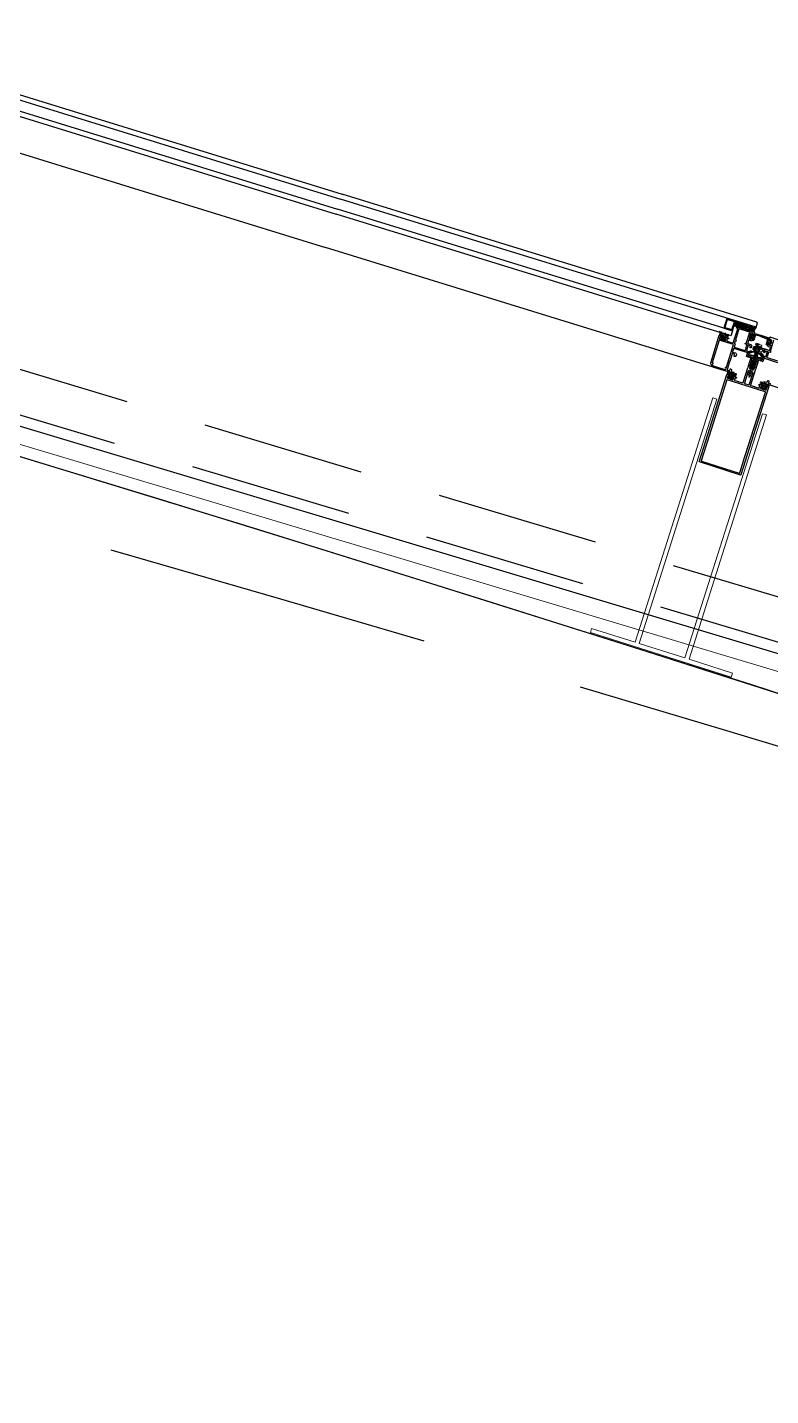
# Model space of a CAD drawing. Header units: millimetres. Extents: x 62878 to 70819, y -67946 to -61850.
# Drawn here: x 67656.8 to 67742.3, y -62267.5 to -62110 of the extents above; entities that cross this region are included whole.
import ezdxf

# ---------------------------------------------------------------- set-up
doc = ezdxf.new("R2010")
doc.units = ezdxf.units.MM
doc.linetypes.add('HIDDEN', pattern=[0.375, 0.25, -0.125])
doc.layers.add('alan hesabı1', color=7, linetype='Continuous', plot=False)
for name, color, linetype, lineweight in [('BA DÖŞ.-yeni', 11, 'Continuous', 30), ('Dog_dos_yeni', 63, 'Continuous', 5), ('DOGRAMA', 171, 'Continuous', 0), ('DUV.ALÇ.-yeni', 20, 'Continuous', 25), ('GOR-2', 152, 'Continuous', 20)]:
    doc.layers.add(name, color=color, linetype=linetype, lineweight=lineweight)
pattern_1 = [(207.3813, (67842.06146, -62191.54134), (0.0730107, -0.14096454), [])]
pattern_2 = [(297.84056, (67632.24909, -62125.8181), (-0.14037478, -0.07413827), [])]

# ---------------------------------------------------------------- blocks, each defined once
blk = doc.blocks.new('a2we')
at = {"lineweight": 5, "ltscale": 0.5}
for p, q in [((-198.1, -420.1), (-197.1, -419.7)), ((-194.9, -421.4), (-198.1, -420.1)), ((-193.9, -421), (-198.1, -420.1)), ((-198.1, -422.7), (-197.1, -422.3)), ((-194.9, -424), (-198.1, -422.7)), ((-193.9, -423.6), (-198.1, -422.7)), ((-198.1, -425.2), (-197.1, -424.9)), ((-197.6, -417.6), (-196.6, -417.2)), ((-194.2, -418.3), (-197.6, -417.6)), ((-195.2, -418.6), (-197.6, -417.6)), ((-196.9, -417.9), (-197.1, -418.3)), ((-197.1, -419.7), (-197.1, -418.4)), ((-197.1, -419.7), (-193.9, -421)), ((-197.1, -419.7), (-193.9, -421)), ((-197.1, -422.3), (-197.1, -420.5)), ((-197.1, -422.3), (-193.9, -423.6)), ((-197.1, -422.3), (-193.9, -423.6)), ((-197.1, -424.9), (-197.1, -423.1)), ((-197.1, -424.9), (-193.9, -426.1)), ((-197.1, -424.9), (-193.9, -426.1)), ((-196, -415.3), (-196.6, -417.2)), ((-196.6, -417.2), (-194.2, -418.3)), ((-196, -415.3), (-195.5, -417.7)), ((-194.2, -418.3), (-195.2, -418.6)), ((-195.2, -418.6), (-194.9, -419.3)), ((-194.9, -420.6), (-194.9, -419.4)), ((-193.9, -421), (-194.9, -421.4)), ((-194.9, -423.2), (-194.9, -421.4)), ((-193.9, -423.6), (-194.9, -424)), ((-194.9, -425.7), (-194.9, -424)), ((-194.9, -426.5), (-198.1, -425.2)), ((-193.9, -426.1), (-198.1, -425.2)), ((-198.1, -427.7), (-197.1, -427.3)), ((-194.9, -429), (-198.1, -427.7)), ((-193.9, -428.6), (-198.1, -427.7)), ((-198.1, -429.9), (-197.1, -429.6)), ((-194.9, -431.2), (-198.1, -429.9)), ((-193.9, -430.9), (-198.1, -429.9)), ((-198.1, -432.2), (-197.1, -431.8)), ((-194.9, -433.5), (-198.1, -432.2)), ((-193.9, -433.1), (-198.1, -432.2)), ((-198.1, -434.4), (-197.1, -434.1)), ((-194.9, -435.7), (-198.1, -434.4)), ((-193.9, -435.4), (-198.1, -434.4)), ((-198.1, -436.7), (-197.1, -436.4)), ((-194.9, -438), (-198.1, -436.7)), ((-193.9, -437.7), (-198.1, -436.7)), ((-198.1, -439), (-197.1, -438.7)), ((-194.9, -440.3), (-198.1, -439)), ((-193.9, -440), (-198.1, -439)), ((-197.1, -427.3), (-197.1, -425.6)), ((-197.1, -427.3), (-193.9, -428.6)), ((-197.1, -427.3), (-193.9, -428.6)), ((-197.1, -429.6), (-197.1, -428)), ((-197.1, -429.6), (-193.9, -430.9)), ((-197.1, -429.6), (-193.9, -430.9)), ((-197.1, -431.8), (-197.1, -430.3)), ((-197.1, -431.8), (-193.9, -433.1)), ((-197.1, -431.8), (-193.9, -433.1)), ((-197.1, -434.1), (-197.1, -432.5)), ((-197.1, -434.1), (-193.9, -435.4)), ((-197.1, -434.1), (-193.9, -435.4)), ((-197.1, -436.4), (-197.1, -434.8)), ((-197.1, -436.4), (-193.9, -437.7)), ((-197.1, -436.4), (-193.9, -437.7)), ((-197.1, -438.7), (-197.1, -437.1)), ((-197.1, -438.7), (-193.9, -440)), ((-197.1, -438.7), (-193.9, -440)), ((-197.1, -441), (-197.1, -439.4)), ((-193.9, -426.1), (-194.9, -426.5)), ((-194.9, -428.2), (-194.9, -426.5)), ((-193.9, -428.6), (-194.9, -429)), ((-194.9, -430.5), (-194.9, -429)), ((-193.9, -430.9), (-194.9, -431.2)), ((-194.9, -432.7), (-194.9, -431.2)), ((-193.9, -433.1), (-194.9, -433.5)), ((-194.9, -435), (-194.9, -433.5)), ((-193.9, -435.4), (-194.9, -435.7)), ((-194.9, -437.3), (-194.9, -435.7)), ((-193.9, -437.7), (-194.9, -438)), ((-194.9, -439.6), (-194.9, -438)), ((-193.9, -440), (-194.9, -440.3)), ((-194.9, -441.8), (-194.9, -440.3)), ((-192.8, -453.3), (-199.2, -453.3)), ((-199.2, -454.6), (-199.2, -453.3)), ((-198.1, -441.3), (-197.1, -441)), ((-194.9, -442.6), (-198.1, -441.3)), ((-193.9, -442.3), (-198.1, -441.3)), ((-198.1, -443.6), (-197.1, -443.3)), ((-194.9, -444.9), (-198.1, -443.6)), ((-193.9, -444.6), (-198.1, -443.6)), ((-198.1, -445.9), (-197.1, -445.6)), ((-193.9, -446.9), (-198.1, -445.9)), ((-194.9, -447.2), (-198.1, -445.9)), ((-197.1, -447.9), (-198.1, -448.2)), ((-194.9, -449.5), (-198.1, -448.2)), ((-198.1, -448.2), (-193.9, -449.2)), ((-198.1, -450.5), (-197.1, -450.2)), ((-194.9, -451.8), (-198.1, -450.5)), ((-193.9, -451.5), (-198.1, -450.5)), ((-197.1, -441), (-193.9, -442.3)), ((-197.1, -443.3), (-197.1, -441.7)), ((-197.1, -443.3), (-193.9, -444.6)), ((-197.1, -445.6), (-197.1, -444)), ((-197.1, -445.6), (-193.9, -446.9)), ((-197.1, -445.6), (-193.9, -446.9)), ((-197.1, -447.9), (-197.1, -446.3)), ((-193.9, -449.2), (-197.1, -447.9)), ((-197.1, -450.2), (-197.1, -448.6)), ((-197.1, -450.2), (-193.9, -451.5)), ((-197.1, -453.3), (-197.1, -450.9)), ((-193.9, -442.3), (-194.9, -442.6)), ((-194.9, -444.1), (-194.9, -442.6)), ((-193.9, -444.6), (-194.9, -444.9)), ((-194.9, -446.4), (-194.9, -444.9)), ((-193.9, -446.9), (-194.9, -447.2)), ((-194.9, -448.7), (-194.9, -447.2)), ((-193.9, -449.2), (-194.9, -449.5)), ((-194.9, -451), (-194.9, -449.5)), ((-193.9, -451.5), (-194.9, -451.8)), ((-194.9, -453.3), (-194.9, -451.8)), ((-192.8, -454.6), (-192.8, -453.3))]:
    blk.add_line(p, q, dxfattribs=at)
blk.add_lwpolyline([(-196.5, -455.7), (-196.1, -455.4), (-195.9, -455.4), (-195.6, -455.7)], dxfattribs=at)
for centre, radius, start, end in [((-196.9, -418.4), 0.2, 155.3251, 180), ((-195.1, -419.4), 0.2, 0, 19.1116), ((-195.7, -449.5), 6.19, 234.7573, 262.4905), ((-196.4, -449.5), 6.19, 277.5095, 305.2427)]:
    blk.add_arc(centre, radius, start, end, dxfattribs=at)

msp = doc.modelspace()

# ---------------------------------------------------------------- hatches: boundary and pattern name
at = {"layer": 'DOGRAMA', "lineweight": -2}
h = msp.add_hatch(dxfattribs=at)
h.set_pattern_fill('AR-HBONE', color=256, scale=0.03, angle=669.9197, style=0)
h.set_pattern_definition([(297.84056, (67723.56699, -62177.36155), (-0.05006854, -0.1621516), [0.36, -0.12]), (207.84056, (67723.62303, -62177.46766), (-0.05006854, -0.1621516), [0.36, -0.12])])
h.paths.add_polyline_path([(67738.32, -62144.43), (67738.08, -62144.35), (67738.25, -62143.78), (67738.99, -62144.01), (67738.82, -62144.58)])
h = msp.add_hatch(dxfattribs=at)
h.set_pattern_fill('ANSI31', color=256, scale=0.05, angle=669.9197, style=0)
h.set_pattern_definition(pattern_2)
edge = h.paths.add_edge_path(flags=16)
edge.add_arc((67736.92, -62145.4), 0.4, 241.3036, 264.3775)
edge.add_line((67736.88, -62145.8), (67736.95, -62145.56))
edge.add_line((67736.95, -62145.56), (67736.8, -62145.51))
edge.add_line((67736.8, -62145.51), (67736.73, -62145.75))
edge = h.paths.add_edge_path()
edge.add_arc((67736.92, -62145.4), 0.5, 215.9707, 289.7105)
edge.add_line((67737.09, -62145.87), (67737.12, -62145.77))
edge.add_line((67737.12, -62145.77), (67737, -62145.74))
edge.add_line((67737, -62145.74), (67737.02, -62145.68))
edge.add_arc((67737.11, -62145.71), 0.1, 72.8406, 162.8406, ccw=False)
edge.add_line((67737.14, -62145.62), (67737.35, -62145.68))
edge.add_line((67737.35, -62145.68), (67737.41, -62145.51))
edge.add_line((67737.41, -62145.51), (67737.37, -62145.5))
edge.add_arc((67737.35, -62145.56), 0.065, 72.8406, 141.2499)
edge.add_arc((67737.27, -62145.5), 0.0327, 127.4103, 321.2499, ccw=False)
edge.add_arc((67737.35, -62145.65), 0.199, 68.4909, 118.7568, ccw=False)
edge.add_arc((67737.44, -62145.41), 0.05, 254.3552, 431.8684)
edge.add_arc((67737.35, -62145.67), 0.323, 71.8999, 111.2262)
edge.add_arc((67737.23, -62145.35), 0.02, 222.8406, 291.2262, ccw=False)
edge.add_line((67737.21, -62145.37), (67737.06, -62145.2))
edge.add_arc((67737.05, -62145.21), 0.015, 42.8406, 202.8406)
edge.add_line((67737.04, -62145.22), (67737.09, -62145.33))
edge.add_arc((67737.07, -62145.34), 0.02, -137.1594, 22.8406, ccw=False)
edge.add_line((67737.05, -62145.36), (67736.85, -62145.14))
edge.add_arc((67736.84, -62145.15), 0.015, 42.8406, 202.8406)
edge.add_line((67736.83, -62145.16), (67736.88, -62145.27))
edge.add_arc((67736.86, -62145.28), 0.02, -137.1594, 22.8406, ccw=False)
edge.add_line((67736.84, -62145.29), (67736.64, -62145.07))
edge.add_arc((67736.63, -62145.09), 0.015, 42.8406, 202.8406)
edge.add_line((67736.62, -62145.09), (67736.67, -62145.2))
edge.add_arc((67736.65, -62145.21), 0.02, -137.1594, 22.8406, ccw=False)
edge.add_line((67736.63, -62145.23), (67736.43, -62145.01))
edge.add_arc((67736.42, -62145.02), 0.015, 42.8406, 202.8406)
edge.add_line((67736.41, -62145.03), (67736.45, -62145.13))
edge.add_arc((67736.36, -62145.17), 0.1, -17.1594, 22.8406, ccw=False)
edge.add_line((67736.46, -62145.2), (67736.4, -62145.39))
edge.add_line((67736.4, -62145.39), (67736.61, -62145.45))
edge.add_arc((67736.58, -62145.55), 0.1, -17.1594, 72.8406, ccw=False)
edge.add_line((67736.68, -62145.58), (67736.66, -62145.63))
edge.add_line((67736.66, -62145.63), (67736.54, -62145.6))
edge.add_line((67736.54, -62145.6), (67736.51, -62145.69))
h = msp.add_hatch(dxfattribs=at)
h.set_pattern_fill('ANSI31', color=256, scale=0.04, angle=669.9197, style=0)
h.set_pattern_definition([(207.84056, (67861.78912, -62196.69459), (0.05931062, -0.11229982), [])])
h.paths.add_polyline_path([(67739.09, -62144.64, -0.414214), (67739.11, -62144.67), (67740.35, -62145.06, -0.153231), (67740.62, -62144.51), (67739.26, -62144.09)])
h.paths.add_polyline_path([(67738.82, -62144.58), (67739.05, -62144.66, -0.414214), (67739.09, -62144.64), (67739.26, -62144.09), (67738.99, -62144.01)])
h = msp.add_hatch(dxfattribs=at)
h.set_pattern_fill('ANSI31', color=256, scale=0.05, angle=669.9197, style=0)
h.set_pattern_definition(pattern_2)
edge = h.paths.add_edge_path(flags=16)
edge.add_arc((67740.7, -62145.72), 0.668, 155.9649, 169.7162, ccw=False)
edge.add_line((67740.09, -62145.45), (67740.36, -62145.54))
edge.add_line((67740.36, -62145.54), (67740.31, -62145.69))
edge.add_line((67740.31, -62145.69), (67740.04, -62145.6))
edge = h.paths.add_edge_path()
edge.add_line((67740.3, -62146.02), (67740.19, -62145.99))
edge.add_line((67740.19, -62145.99), (67740.26, -62145.76))
edge.add_line((67740.26, -62145.76), (67740.08, -62145.7))
edge.add_line((67740.08, -62145.7), (67740.04, -62145.81))
edge.add_line((67740.04, -62145.81), (67739.95, -62145.79))
edge.add_arc((67740.36, -62145.62), 0.442, 123.5329, 202.1482, ccw=False)
edge.add_line((67740.11, -62145.25), (67740.21, -62145.28))
edge.add_line((67740.21, -62145.28), (67740.17, -62145.39))
edge.add_line((67740.17, -62145.39), (67740.36, -62145.45))
edge.add_line((67740.36, -62145.45), (67740.43, -62145.22))
edge.add_line((67740.43, -62145.22), (67741.38, -62145.51))
edge.add_arc((67741.37, -62145.56), 0.05, -100.4496, 72.8406, ccw=False)
edge.add_line((67741.36, -62145.6), (67740.63, -62145.43))
edge.add_arc((67740.6, -62145.53), 0.1, 76.4153, 162.8406)
edge.add_line((67740.51, -62145.5), (67740.36, -62145.98))
edge.add_arc((67740.31, -62145.97), 0.05, 252.8406, 342.8406, ccw=False)
h = msp.add_hatch(dxfattribs=at)
h.set_pattern_fill('ANSI31', color=256, scale=0.05, angle=671.2975, style=0)
h.set_pattern_definition(pattern_1)
edge = h.paths.add_edge_path(flags=16)
edge.add_arc((67741.63, -62146.03), 0.668, 335.5056, 349.257)
edge.add_line((67742.29, -62146.16), (67742.02, -62146.07))
edge.add_line((67742.02, -62146.07), (67741.97, -62146.22))
edge.add_line((67741.97, -62146.22), (67742.24, -62146.31))
edge = h.paths.add_edge_path()
edge.add_line((67741.79, -62146.5), (67741.9, -62146.54))
edge.add_line((67741.9, -62146.54), (67741.97, -62146.31))
edge.add_line((67741.97, -62146.31), (67742.15, -62146.37))
edge.add_line((67742.15, -62146.37), (67742.12, -62146.48))
edge.add_line((67742.12, -62146.48), (67742.21, -62146.51))
edge.add_arc((67741.97, -62146.14), 0.442, 303.0736, 381.6889)
edge.add_line((67742.38, -62145.98), (67742.29, -62145.95))
edge.add_line((67742.29, -62145.95), (67742.25, -62146.06))
edge.add_line((67742.25, -62146.06), (67742.07, -62146))
edge.add_line((67742.07, -62146), (67742.14, -62145.77))
edge.add_line((67742.14, -62145.77), (67741.19, -62145.46))
edge.add_arc((67741.18, -62145.51), 0.05, 72.3813, 245.6715)
edge.add_line((67741.16, -62145.56), (67741.86, -62145.83))
edge.add_arc((67741.82, -62145.93), 0.1, -17.6187, 68.8066, ccw=False)
edge.add_line((67741.91, -62145.96), (67741.76, -62146.44))
edge.add_arc((67741.81, -62146.46), 0.05, 162.3813, 252.3813)
h = msp.add_hatch(dxfattribs=at)
h.set_pattern_fill('ANSI31', color=256, scale=0.05, angle=671.2975, style=0)
h.set_pattern_definition(pattern_1)
edge = h.paths.add_edge_path(flags=16)
edge.add_arc((67740.22, -62149), 0.05, 252.3813, 342.3813, ccw=False)
edge.add_line((67740.21, -62149.05), (67740.15, -62149.03))
edge.add_arc((67740.17, -62148.98), 0.05, 162.3813, 252.3813, ccw=False)
edge.add_line((67740.12, -62148.97), (67740.19, -62148.75))
edge.add_line((67740.19, -62148.75), (67740.34, -62148.8))
edge.add_line((67740.34, -62148.8), (67740.27, -62149.02))
h.paths.add_polyline_path([(67740.39, -62148.66), (67740.23, -62148.61), (67740.32, -62148.35), (67740.47, -62148.4)], flags=16)
edge = h.paths.add_edge_path()
edge.add_arc((67740.11, -62148.95), 0.2, 162.3813, 232.9475, ccw=False)
edge.add_line((67739.92, -62148.89), (67739.94, -62148.84))
edge.add_line((67739.94, -62148.84), (67740, -62148.85))
edge.add_line((67740, -62148.85), (67740.04, -62148.73))
edge.add_line((67740.04, -62148.73), (67740.02, -62148.69))
edge.add_arc((67740.11, -62148.65), 0.1, 162.3813, 207.3813, ccw=False)
edge.add_line((67740.01, -62148.62), (67740.05, -62148.49))
edge.add_line((67740.05, -62148.49), (67740.11, -62148.51))
edge.add_line((67740.11, -62148.51), (67740.15, -62148.39))
edge.add_line((67740.15, -62148.39), (67740.07, -62148.25))
edge.add_line((67740.07, -62148.25), (67739.97, -62148.22))
edge.add_line((67739.97, -62148.22), (67740.05, -62147.98))
edge.add_line((67740.05, -62147.98), (67739.98, -62148.01))
edge.add_line((67739.98, -62148.01), (67739.51, -62147.86))
edge.add_line((67739.51, -62147.86), (67739.6, -62147.55))
edge.add_arc((67739.89, -62147.64), 0.3, 102.3813, 162.3813, ccw=False)
edge.add_line((67739.83, -62147.35), (67740.31, -62147.24))
edge.add_arc((67740.31, -62147.27), 0.03, 12.3813, 102.3813, ccw=False)
edge.add_line((67740.34, -62147.26), (67740.35, -62147.32))
edge.add_arc((67740.33, -62147.33), 0.03, -77.6187, 12.3813, ccw=False)
edge.add_line((67740.33, -62147.36), (67739.95, -62147.44))
edge.add_arc((67740, -62147.64), 0.2, 102.3813, 164.3009)
edge.add_arc((67739.9, -62147.62), 0.1, 159.6664, 312.3813)
edge.add_arc((67740.03, -62147.76), 0.1, 72.3813, 132.3813, ccw=False)
edge.add_line((67740.06, -62147.67), (67740.37, -62147.77))
edge.add_arc((67740.39, -62147.72), 0.05, 252.3813, 342.3813)
edge.add_line((67740.44, -62147.74), (67740.45, -62147.69))
edge.add_arc((67740.5, -62147.7), 0.05, 72.3813, 162.3813, ccw=False)
edge.add_line((67740.51, -62147.66), (67740.71, -62147.72))
edge.add_arc((67740.69, -62147.76), 0.05, -17.6187, 72.3813, ccw=False)
edge.add_line((67740.74, -62147.78), (67740.72, -62147.83))
edge.add_arc((67740.77, -62147.84), 0.05, 162.3813, 252.3813)
edge.add_line((67740.76, -62147.89), (67741.07, -62147.99))
edge.add_arc((67741.04, -62148.08), 0.1, 12.3813, 72.3813, ccw=False)
edge.add_arc((67741.23, -62148.04), 0.1, 192.3813, 345.0961)
edge.add_arc((67741.14, -62148), 0.2, 340.4617, 402.3813)
edge.add_line((67741.29, -62147.86), (67741.03, -62147.58))
edge.add_arc((67741.05, -62147.56), 0.03, 132.3813, 222.3813, ccw=False)
edge.add_line((67741.03, -62147.54), (67741.07, -62147.5))
edge.add_arc((67741.09, -62147.52), 0.03, 42.3813, 132.3813, ccw=False)
edge.add_line((67741.12, -62147.5), (67741.45, -62147.86))
edge.add_arc((67741.22, -62148.06), 0.3, -17.6187, 42.3813, ccw=False)
edge.add_line((67741.51, -62148.15), (67741.41, -62148.46))
edge.add_line((67741.41, -62148.46), (67740.94, -62148.31))
edge.add_line((67740.94, -62148.31), (67740.9, -62148.25))
edge.add_line((67740.9, -62148.25), (67740.83, -62148.49))
edge.add_line((67740.83, -62148.49), (67740.72, -62148.46))
edge.add_line((67740.72, -62148.46), (67740.58, -62148.53))
edge.add_line((67740.58, -62148.53), (67740.54, -62148.65))
edge.add_line((67740.54, -62148.65), (67740.6, -62148.67))
edge.add_line((67740.6, -62148.67), (67740.56, -62148.79))
edge.add_arc((67740.47, -62148.76), 0.1, 297.3813, 342.3813, ccw=False)
edge.add_line((67740.51, -62148.85), (67740.47, -62148.87))
edge.add_line((67740.47, -62148.87), (67740.44, -62148.99))
edge.add_line((67740.44, -62148.99), (67740.49, -62149.01))
edge.add_line((67740.49, -62149.01), (67740.48, -62149.07))
edge.add_arc((67740.29, -62149.01), 0.2, 271.8151, 342.3813, ccw=False)
edge.add_arc((67740.28, -62148.73), 0.471, 232.9475, 271.8151, ccw=False)
h = msp.add_hatch(dxfattribs=at)
h.set_pattern_fill('ANSI31', color=256, scale=0.05, angle=671.2975, style=0)
h.set_pattern_definition([(297.3813, (67632.4447, -62124.97164), (-0.14096454, -0.0730107), [])])
edge = h.paths.add_edge_path()
edge.add_arc((67737.24, -62149.7), 0.1, -17.6187, 22.3813, ccw=False)
edge.add_line((67737.34, -62149.73), (67737.28, -62149.9))
edge.add_line((67737.28, -62149.9), (67737.49, -62149.96))
edge.add_arc((67737.46, -62150.06), 0.1, -17.6187, 72.3813, ccw=False)
edge.add_line((67737.56, -62150.09), (67737.54, -62150.15))
edge.add_line((67737.54, -62150.15), (67737.43, -62150.11))
edge.add_line((67737.43, -62150.11), (67737.4, -62150.2))
edge.add_arc((67737.8, -62149.91), 0.5, 215.5114, 289.2512)
edge.add_line((67737.97, -62150.39), (67738, -62150.29))
edge.add_line((67738, -62150.29), (67737.88, -62150.25))
edge.add_line((67737.88, -62150.25), (67737.9, -62150.2))
edge.add_arc((67738, -62150.23), 0.1, 72.3813, 162.3813, ccw=False)
edge.add_line((67738.03, -62150.13), (67738.24, -62150.2))
edge.add_line((67738.24, -62150.2), (67738.29, -62150.05))
edge.add_line((67738.29, -62150.05), (67738.25, -62150.04))
edge.add_arc((67738.23, -62150.1), 0.065, 72.3813, 140.7906)
edge.add_arc((67738.15, -62150.04), 0.0327, 126.951, 320.7906, ccw=False)
edge.add_arc((67738.28, -62150.2), 0.242, 82.072, 127.5788, ccw=False)
edge.add_arc((67738.33, -62149.91), 0.05, 253.8959, 431.4091)
edge.add_arc((67738.29, -62150.23), 0.372, 82.2298, 118.8813)
edge.add_arc((67738.11, -62149.89), 0.02, 222.3813, 290.767, ccw=False)
edge.add_line((67738.09, -62149.9), (67737.94, -62149.74))
edge.add_arc((67737.93, -62149.75), 0.015, 42.3813, 202.3813)
edge.add_line((67737.92, -62149.76), (67737.97, -62149.87))
edge.add_arc((67737.95, -62149.88), 0.02, -137.6187, 22.3813, ccw=False)
edge.add_line((67737.93, -62149.89), (67737.74, -62149.67))
edge.add_arc((67737.72, -62149.68), 0.015, 42.3813, 202.3813)
edge.add_line((67737.71, -62149.69), (67737.76, -62149.8))
edge.add_arc((67737.74, -62149.81), 0.02, -137.6187, 22.3813, ccw=False)
edge.add_line((67737.72, -62149.83), (67737.53, -62149.61))
edge.add_arc((67737.51, -62149.62), 0.015, 42.3813, 202.3813)
edge.add_line((67737.5, -62149.62), (67737.55, -62149.74))
edge.add_arc((67737.53, -62149.74), 0.02, -137.6187, 22.3813, ccw=False)
edge.add_line((67737.51, -62149.76), (67737.32, -62149.54))
edge.add_arc((67737.3, -62149.55), 0.015, 42.3813, 202.3813)
edge.add_line((67737.29, -62149.56), (67737.33, -62149.66))
edge = h.paths.add_edge_path(flags=16)
edge.add_line((67737.77, -62150.29), (67737.83, -62150.1))
edge.add_arc((67737.8, -62150.09), 0.03, 342.3813, 432.3813)
edge.add_line((67737.81, -62150.06), (67737.71, -62150.03))
edge.add_arc((67737.7, -62150.06), 0.03, 72.3813, 162.3813)
edge.add_line((67737.68, -62150.05), (67737.62, -62150.24))
edge.add_arc((67737.65, -62150.25), 0.03, 162.3813, 244.6149)
edge.add_arc((67737.8, -62149.91), 0.4, 244.6149, 260.1477)
edge.add_arc((67737.74, -62150.28), 0.03, 260.1477, 342.3813)
h = msp.add_hatch(dxfattribs=at)
h.set_pattern_fill('ANSI31', color=256, scale=0.05, angle=671.2975, style=0)
h.set_pattern_definition(pattern_1)
edge = h.paths.add_edge_path()
edge.add_arc((67742.2, -62151.28), 0.1, 122.3813, 162.3813)
edge.add_line((67742.1, -62151.24), (67742.05, -62151.41))
edge.add_line((67742.05, -62151.41), (67741.84, -62151.34))
edge.add_arc((67741.81, -62151.44), 0.1, 72.3813, 162.3813)
edge.add_line((67741.72, -62151.41), (67741.7, -62151.47))
edge.add_line((67741.7, -62151.47), (67741.81, -62151.5))
edge.add_line((67741.81, -62151.5), (67741.78, -62151.6))
edge.add_arc((67741.62, -62151.13), 0.5, 215.5114, 289.2512, ccw=False)
edge.add_line((67741.21, -62151.42), (67741.24, -62151.32))
edge.add_line((67741.24, -62151.32), (67741.35, -62151.36))
edge.add_line((67741.35, -62151.36), (67741.37, -62151.3))
edge.add_arc((67741.28, -62151.27), 0.1, 342.3813, 432.3813)
edge.add_line((67741.31, -62151.17), (67741.1, -62151.11))
edge.add_line((67741.1, -62151.11), (67741.15, -62150.96))
edge.add_line((67741.15, -62150.96), (67741.18, -62150.97))
edge.add_arc((67741.16, -62151.03), 0.065, 3.972, 72.3813, ccw=False)
edge.add_arc((67741.26, -62151.02), 0.0327, 183.972, 377.8116)
edge.add_arc((67741.06, -62151.08), 0.242, 17.1838, 62.6906)
edge.add_arc((67741.19, -62150.82), 0.05, 73.3535, 250.8667, ccw=False)
edge.add_arc((67741.03, -62151.1), 0.372, 25.8813, 62.5328, ccw=False)
edge.add_arc((67741.38, -62150.93), 0.02, 213.9956, 282.3813)
edge.add_line((67741.39, -62150.95), (67741.6, -62150.9))
edge.add_arc((67741.6, -62150.92), 0.015, -57.6187, 102.3813, ccw=False)
edge.add_line((67741.61, -62150.93), (67741.51, -62151))
edge.add_arc((67741.52, -62151.01), 0.02, 122.3813, 282.3813)
edge.add_line((67741.52, -62151.03), (67741.81, -62150.97))
edge.add_arc((67741.81, -62150.98), 0.015, -57.6187, 102.3813, ccw=False)
edge.add_line((67741.82, -62151), (67741.72, -62151.06))
edge.add_arc((67741.73, -62151.08), 0.02, 122.3813, 282.3813)
edge.add_line((67741.73, -62151.1), (67742.02, -62151.04))
edge.add_arc((67742.02, -62151.05), 0.015, -57.6187, 102.3813, ccw=False)
edge.add_line((67742.03, -62151.06), (67741.93, -62151.13))
edge.add_arc((67741.94, -62151.15), 0.02, 122.3813, 282.3813)
edge.add_line((67741.94, -62151.16), (67742.23, -62151.1))
edge.add_arc((67742.23, -62151.12), 0.015, -57.6187, 102.3813, ccw=False)
edge.add_line((67742.24, -62151.13), (67742.14, -62151.19))
edge = h.paths.add_edge_path(flags=16)
edge.add_line((67741.43, -62151.45), (67741.49, -62151.26))
edge.add_arc((67741.52, -62151.27), 0.03, 72.3813, 162.3813, ccw=False)
edge.add_line((67741.53, -62151.24), (67741.62, -62151.27))
edge.add_arc((67741.61, -62151.3), 0.03, -17.6187, 72.3813, ccw=False)
edge.add_line((67741.64, -62151.31), (67741.58, -62151.5))
edge.add_arc((67741.55, -62151.49), 0.03, 260.1477, 342.3813, ccw=False)
edge.add_arc((67741.62, -62151.13), 0.4, 244.6149, 260.1477, ccw=False)
edge.add_arc((67741.46, -62151.46), 0.03, 162.3813, 244.6149, ccw=False)

# ---------------------------------------------------------------- linework, layer by layer
msp.add_lwpolyline([(68896.02, -63031.44), (69030.26, -63071.18), (69185.28, -62547.65), (68893, -62461.11, 1.044368), (68063.2, -62298.73, 0.204375), (63106.96, -62494.78, 0.353953), (62932.94, -62997.83), (63753.18, -65779.6), (64154.95, -67142.15), (65336.72, -66792.62), (65336.7, -66829.11), (65270.54, -66829.07, 0.626789), (65270.2, -67369.07), (65531.84, -67369.23, 0.926242), (66130.09, -67369.61), (66391.73, -67369.77, 0.626743), (66392.07, -66829.77), (66326.15, -66829.73), (66326.17, -66793.24), (67506.16, -67144.13), (68467.02, -63899.09), (68625.2, -63946.04), (68896.02, -63031.42)], format="xyb")
at = {"layer": 'alan hesabı1', "linetype": 'ByBlock'}
msp.add_lwpolyline([(67499.72, -62667.38), (67642.12, -62151.75), (68011.41, -62262.54), (67982.41, -62359.23), (68015.39, -62370.77), (67878.85, -62772.12), (67859.57, -62766.8), (67772.82, -62742.83)], close=True, dxfattribs=at)
at = {"layer": 'BA DÖŞ.-yeni', "linetype": 'HIDDEN', "ltscale": 150}
msp.add_arc((65815.04, -68607.15), 6697.94, 70.74616, 109.296847, dxfattribs=at)
at = {"layer": 'Dog_dos_yeni'}
msp.add_lwpolyline([(67737.75, -62184.78), (67721.55, -62179.63), (67721.7, -62179.16), (67726.7, -62180.75), (67735.63, -62152.63), (67736.11, -62152.78), (67727.18, -62180.9), (67732.42, -62182.56), (67741.35, -62154.45), (67741.83, -62154.6), (67732.9, -62182.71), (67737.9, -62184.3), (67737.75, -62184.78)], close=True, dxfattribs=at)
msp.add_lwpolyline([(67737.75, -62184.78), (67721.55, -62179.63), (67721.7, -62179.16), (67726.7, -62180.75), (67735.63, -62152.63), (67736.11, -62152.78), (67727.18, -62180.9), (67732.42, -62182.56), (67741.35, -62154.45), (67741.83, -62154.6), (67732.9, -62182.71), (67737.9, -62184.3), (67737.75, -62184.78)], close=True, dxfattribs=at)
at = {"layer": 'DOGRAMA', "lineweight": -2}
for p, q in [((67645.01, -62114.99), (67692.82, -62129.75)), ((67645.28, -62114.45), (67692.99, -62129.18)), ((67647.02, -62116.87), (67692.46, -62130.9)), ((67646.85, -62117.44), (67692.29, -62131.47)), ((67646.51, -62121.56), (67691.09, -62135.33)), ((67740.62, -62144.51), (67692.82, -62129.75)), ((67740.71, -62143.91), (67692.99, -62129.18)), ((67737.9, -62144.93), (67692.46, -62130.9)), ((67737.72, -62145.5), (67692.29, -62131.47)), ((67735.68, -62149.1), (67691.09, -62135.33)), ((67738.25, -62143.78), (67738.08, -62144.35)), ((67740.77, -62144.04), (67740.71, -62143.91)), ((67737.9, -62144.93), (67737.72, -62145.5)), ((67738.82, -62144.58), (67738.08, -62144.35)), ((67738.82, -62144.58), (67738.99, -62144.01)), ((67738.82, -62144.58), (67738.99, -62144.01)), ((67740.62, -62144.51), (67740.77, -62144.04))]:
    msp.add_line(p, q, dxfattribs=at)
at = {"layer": 'DOGRAMA'}
msp.add_line((67739.95, -62148.28), (67740.81, -62148.56), dxfattribs=at)
at = {"layer": 'DOGRAMA', "lineweight": -2}
msp.add_lwpolyline([(68355.73, -61957.86, 0.273736), (68066.91, -62277.72, 0.209295), (68023.71, -62283.85, 0.198368), (63201.05, -62451.11)], format="xyb", dxfattribs=at)
for points in [[(67738.25, -62143.8), (67737.25, -62143.49), (67736.9, -62144.6), (67737.91, -62144.91)], [(67738.12, -62143.87), (67737.31, -62143.62), (67737.03, -62144.53), (67737.84, -62144.78)], [(67740.39, -62148.66), (67740.23, -62148.61), (67740.32, -62148.35), (67740.47, -62148.4)], [(67740.23, -62148.61), (67740.39, -62148.66), (67740.47, -62148.4), (67740.32, -62148.35)]]:
    msp.add_lwpolyline(points, close=True, dxfattribs=at)
at = {"layer": 'DOGRAMA', "lineweight": -2, "ltscale": 0.5}
for points in [[(67736.62, -62145.6), (67736.49, -62145.56), (67736.42, -62145.8, 0.414214), (67736.45, -62145.86), (67737.04, -62146.04, 0.414214), (67737.11, -62146.01), (67737.18, -62145.77), (67737.05, -62145.73, -0.668097), (67737.05, -62145.68), (67737.12, -62145.64, -0.198962), (67737.16, -62145.64), (67737.4, -62145.71, -0.372839), (67737.47, -62145.83, -0.45685), (67737.43, -62145.85), (67737.31, -62145.81), (67737.24, -62146.04, 0.414214), (67737.28, -62146.11), (67737.96, -62146.32, 0.414214), (67738, -62146.3), (67738.5, -62144.67, 0.414214), (67738.48, -62144.64), (67738.4, -62144.61, -0.414214), (67738.38, -62144.57), (67738.4, -62144.49, -0.414214), (67738.44, -62144.47), (67740.42, -62145.08, -0.414214), (67740.44, -62145.11), (67740.37, -62145.33, -0.198962), (67740.35, -62145.36), (67740.25, -62145.39, -0.668048), (67740.21, -62145.35), (67740.26, -62145.19), (67740.07, -62145.13, 0.414214), (67740.01, -62145.16), (67739.81, -62145.8, 0.414214), (67739.84, -62145.86), (67740.03, -62145.92), (67740.08, -62145.75, -0.668048), (67740.14, -62145.75), (67740.2, -62145.82, -0.19911), (67740.21, -62145.86), (67740.18, -62145.97, -0.414214), (67740, -62146.06), (67739.8, -62146, 0.414214), (67739.74, -62146.03), (67739.65, -62146.33, 0.414214), (67739.68, -62146.39), (67740.01, -62146.49, -0.414214), (67740.11, -62146.68), (67740.06, -62146.84, -0.414214), (67740, -62146.87), (67739.92, -62146.85, -0.414214), (67739.91, -62146.83), (67739.96, -62146.65), (67739.72, -62146.58), (67739.53, -62147.22), (67739.91, -62147.34), (67739.94, -62147.24, -0.414214), (67740, -62147.21), (67740.05, -62147.22, -0.414214), (67740.08, -62147.29), (67740.06, -62147.36, -0.414214), (67739.81, -62147.49), (67738.07, -62146.96, 0.414214), (67738.03, -62146.98), (67737.92, -62147.33, 0.414214), (67737.94, -62147.36), (67738.25, -62147.46, -0.414214), (67738.35, -62147.65), (67738.3, -62147.82, -0.414214), (67738.17, -62147.88), (67738.15, -62147.88), (67738.1, -62147.86, -0.414214), (67738.08, -62147.83), (67738.14, -62147.64, 0.414214), (67738.12, -62147.61), (67737.89, -62147.54, 0.414214), (67737.85, -62147.56), (67737.58, -62148.44), (67737.54, -62148.46), (67737.56, -62148.5), (67737.29, -62149.38, 0.414214), (67737.31, -62149.42), (67737.54, -62149.49, 0.414214), (67737.58, -62149.47), (67737.62, -62149.32, -0.414214), (67737.66, -62149.3), (67737.71, -62149.31), (67737.73, -62149.32, -0.414214), (67737.79, -62149.44), (67737.75, -62149.58), (67738.06, -62149.68, -0.414214), (67738.08, -62149.71), (67738.07, -62149.73, -0.414214), (67737.95, -62149.8), (67735.77, -62149.13, -0.414214), (67735.44, -62148.5), (67736.38, -62145.43, -0.414214), (67736.42, -62145.41), (67736.58, -62145.46, -0.19911), (67736.61, -62145.49), (67736.65, -62145.56, -0.668097)], [(67740.66, -62147.48), (67740.69, -62147.49, 0.267949), (67740.72, -62147.48), (67740.91, -62147.31, -0.12216), (67740.95, -62147.29, 0.257961), (67741.02, -62147.22), (67741.08, -62147.03, 0.414214), (67741.05, -62146.97), (67740.43, -62146.77, 0.414214), (67740.3, -62146.83), (67740.26, -62146.98, 0.414214), (67740.32, -62147.1), (67740.52, -62147.17, -0.267949), (67740.59, -62147.24), (67740.64, -62147.46, 0.267949)], [(67741.48, -62147.36), (67741.63, -62147.41, 0.414214), (67741.66, -62147.39), (67741.71, -62147.26, -0.414214), (67741.74, -62147.24), (67741.88, -62147.28, -0.414214), (67741.91, -62147.34), (67741.75, -62147.85, -0.414214), (67741.68, -62147.89), (67741.43, -62147.8, -0.414214), (67741.39, -62147.74), (67741.42, -62147.66, 0.414214), (67741.39, -62147.6), (67741.02, -62147.48, 0.267949), (67740.92, -62147.5), (67740.75, -62147.65, -0.267949), (67740.72, -62147.66), (67740.53, -62147.6, -0.267949), (67740.51, -62147.58), (67740.45, -62147.31, 0.133822), (67740.43, -62147.27, -0.270236), (67740.39, -62147.07), (67740.49, -62146.74, -0.414214), (67740.62, -62146.67), (67740.87, -62146.75), (67740.89, -62146.79), (67740.93, -62146.77), (67741.48, -62146.94, -0.414214), (67741.54, -62147.07), (67741.46, -62147.33, 0.414214)], [(67740.69, -62147.49), (67740.66, -62147.48, -0.267949), (67740.64, -62147.46), (67740.58, -62147.21, 0.12216), (67740.56, -62147.16, -0.257961), (67740.54, -62147.07), (67740.6, -62146.88, -0.414214), (67740.67, -62146.84), (67741.29, -62147.04, -0.414214), (67741.35, -62147.17), (67741.31, -62147.31, -0.414214), (67741.18, -62147.37), (67740.98, -62147.31, 0.267949), (67740.88, -62147.33), (67740.72, -62147.48, -0.267949)], [(67740.92, -62151.16, -0.414214), (67741.05, -62151.1), (67741.29, -62151.17, -0.414214), (67741.35, -62151.3), (67741.35, -62151.32), (67741.2, -62151.27), (67741.13, -62151.51, 0.414214), (67741.16, -62151.57), (67741.42, -62151.66), (67741.44, -62151.69), (67741.47, -62151.67), (67741.73, -62151.76, 0.414214), (67741.79, -62151.72), (67741.87, -62151.48), (67741.73, -62151.44), (67741.73, -62151.42, -0.414214), (67741.86, -62151.36), (67742.02, -62151.41, -0.414214), (67742.04, -62151.44), (67738.85, -62161.49, -0.414214), (67738.81, -62161.51), (67734.1, -62160.01, -0.414214), (67734.08, -62159.98), (67737.27, -62149.93, -0.414214), (67737.31, -62149.91), (67737.47, -62149.96, -0.414214), (67737.54, -62150.09), (67737.53, -62150.11), (67737.39, -62150.06), (67737.31, -62150.3, 0.414214), (67737.35, -62150.36), (67737.6, -62150.44), (67737.62, -62150.48), (67737.66, -62150.46), (67737.92, -62150.54, 0.414214), (67737.98, -62150.51), (67738.06, -62150.27), (67737.91, -62150.23), (67737.92, -62150.21, -0.414214), (67738.05, -62150.14), (67738.28, -62150.22, -0.414214), (67738.35, -62150.35), (67738.34, -62150.36), (67738.2, -62150.32), (67738.12, -62150.56, 0.414214), (67738.16, -62150.62), (67738.58, -62150.76), (67738.6, -62150.79), (67738.64, -62150.77), (67739.06, -62150.91, 0.414214), (67739.13, -62150.88), (67739.67, -62149.16), (67739.71, -62149.14), (67739.69, -62149.1), (67739.95, -62148.28, -0.414214), (67740.01, -62148.25), (67740.04, -62148.26, -0.198912), (67740.07, -62148.28), (67740.11, -62148.37, -0.198912), (67740.12, -62148.41), (67740.09, -62148.49), (67740.06, -62148.48, 0.414214), (67740.03, -62148.5), (67739.98, -62148.66), (67740.01, -62148.72, -0.198912), (67740.01, -62148.75), (67739.98, -62148.83), (67739.96, -62148.82, 0.414214), (67739.92, -62148.84), (67739.87, -62149), (67739.9, -62149.06, -0.198912), (67739.9, -62149.1), (67739.86, -62149.22, 0.414214), (67739.88, -62149.26), (67740.3, -62149.39, 0.414214), (67740.34, -62149.37), (67740.38, -62149.25, -0.198912), (67740.4, -62149.22), (67740.46, -62149.19), (67740.51, -62149.03, 0.414214), (67740.49, -62148.99), (67740.46, -62148.98), (67740.49, -62148.91, -0.198912), (67740.51, -62148.88), (67740.57, -62148.85), (67740.62, -62148.68, 0.414214), (67740.6, -62148.65), (67740.57, -62148.64), (67740.59, -62148.56, -0.198912), (67740.62, -62148.53), (67740.71, -62148.49, -0.198912), (67740.75, -62148.48), (67740.77, -62148.49, -0.414214), (67740.81, -62148.56), (67740.55, -62149.38), (67740.51, -62149.39), (67740.53, -62149.43), (67739.98, -62151.15, 0.414214), (67740.02, -62151.21), (67740.44, -62151.34), (67740.46, -62151.38), (67740.49, -62151.36), (67740.92, -62151.5, 0.414214), (67740.98, -62151.47), (67741.06, -62151.23), (67740.92, -62151.18)], [(67734.98, -62157.74), (67734.88, -62158.08), (67734.31, -62159.86, 0.414214), (67734.33, -62159.9), (67738.69, -62161.28, 0.414214), (67738.73, -62161.26), (67739.3, -62159.48), (67739.4, -62159.15), (67741.69, -62151.96, 0.414214), (67741.67, -62151.92), (67737.3, -62150.54, 0.414214), (67737.26, -62150.56)]]:
    msp.add_lwpolyline(points, format="xyb", close=True, dxfattribs=at)
at = {"layer": 'DOGRAMA', "lineweight": -2}
for points in [[(67736.51, -62145.69, 0.333333), (67737.09, -62145.87), (67737.12, -62145.77), (67737, -62145.74), (67737.02, -62145.68, -0.414214), (67737.14, -62145.62), (67737.35, -62145.68), (67737.41, -62145.51), (67737.37, -62145.5, 0.307685), (67737.3, -62145.52, -1.128702), (67737.25, -62145.47, -0.222912), (67737.42, -62145.46, 0.978531), (67737.45, -62145.37, 0.173298), (67737.23, -62145.37, -0.307572), (67737.21, -62145.37), (67737.06, -62145.2, 0.8391), (67737.04, -62145.22), (67737.09, -62145.33, -0.8391), (67737.05, -62145.36), (67736.85, -62145.14, 0.8391), (67736.83, -62145.16), (67736.88, -62145.27, -0.8391), (67736.84, -62145.29), (67736.64, -62145.07, 0.8391), (67736.62, -62145.09), (67736.67, -62145.2, -0.8391), (67736.63, -62145.23), (67736.43, -62145.01, 0.8391), (67736.41, -62145.03), (67736.45, -62145.13, -0.176327), (67736.46, -62145.2), (67736.4, -62145.39), (67736.61, -62145.45, -0.414214), (67736.68, -62145.58), (67736.66, -62145.63), (67736.54, -62145.6)], [(67740.3, -62146.02), (67740.19, -62145.99), (67740.26, -62145.76), (67740.08, -62145.7), (67740.04, -62145.81), (67739.95, -62145.79, -0.357143), (67740.11, -62145.25), (67740.21, -62145.28), (67740.17, -62145.39), (67740.36, -62145.45), (67740.43, -62145.22), (67741.38, -62145.51, -0.943095), (67741.36, -62145.6), (67740.63, -62145.43, 0.396056), (67740.51, -62145.5), (67740.36, -62145.98, -0.414214)], [(67740.04, -62145.6, -0.060074), (67740.09, -62145.45), (67740.36, -62145.54), (67740.31, -62145.69)], [(67741.79, -62146.5), (67741.9, -62146.54), (67741.97, -62146.31), (67742.15, -62146.37), (67742.12, -62146.48), (67742.21, -62146.51, 0.357143), (67742.38, -62145.98), (67742.29, -62145.95), (67742.25, -62146.06), (67742.07, -62146), (67742.14, -62145.77), (67741.19, -62145.46, 0.943095), (67741.16, -62145.56), (67741.86, -62145.83, -0.396056), (67741.91, -62145.96), (67741.76, -62146.44, 0.414214)], [(67736.73, -62145.75, 0.101021), (67736.88, -62145.8), (67736.95, -62145.56), (67736.8, -62145.51)], [(67736.73, -62145.75, 0.101021), (67736.88, -62145.8), (67736.95, -62145.56), (67736.8, -62145.51)], [(67740.59, -62146.49, -0.060074), (67740.63, -62146.34), (67740.91, -62146.42), (67740.86, -62146.57)], [(67742.24, -62146.31, 0.060074), (67742.29, -62146.16), (67742.02, -62146.07), (67741.97, -62146.22)], [(67739.99, -62149.11, -0.318017), (67739.92, -62148.89), (67739.94, -62148.84), (67740, -62148.85), (67740.04, -62148.73), (67740.02, -62148.69, -0.198912), (67740.01, -62148.62), (67740.05, -62148.49), (67740.11, -62148.51), (67740.15, -62148.39), (67740.07, -62148.25), (67739.97, -62148.22), (67740.05, -62147.98), (67739.98, -62148.01), (67739.51, -62147.86), (67739.6, -62147.55, -0.267949), (67739.83, -62147.35), (67740.31, -62147.24, -0.414214), (67740.34, -62147.26), (67740.35, -62147.32, -0.414214), (67740.33, -62147.36), (67739.95, -62147.44, 0.276947), (67739.8, -62147.58, 0.786321), (67739.97, -62147.69, -0.267949), (67740.06, -62147.67), (67740.37, -62147.77, 0.414214), (67740.44, -62147.74), (67740.45, -62147.69, -0.414214), (67740.51, -62147.66), (67740.71, -62147.72, -0.414214), (67740.74, -62147.78), (67740.72, -62147.83, 0.414214), (67740.76, -62147.89), (67741.07, -62147.99, -0.267949), (67741.13, -62148.06, 0.786321), (67741.33, -62148.07, 0.276947), (67741.29, -62147.86), (67741.03, -62147.58, -0.414214), (67741.03, -62147.54), (67741.07, -62147.5, -0.414214), (67741.12, -62147.5), (67741.45, -62147.86, -0.267949), (67741.51, -62148.15), (67741.41, -62148.46), (67740.94, -62148.31), (67740.9, -62148.25), (67740.83, -62148.49), (67740.72, -62148.46), (67740.58, -62148.53), (67740.54, -62148.65), (67740.6, -62148.67), (67740.56, -62148.79, -0.198912), (67740.51, -62148.85), (67740.47, -62148.87), (67740.44, -62148.99), (67740.49, -62149.01), (67740.48, -62149.07, -0.318017), (67740.29, -62149.21, -0.171237)], [(67737.33, -62149.66, -0.176327), (67737.34, -62149.73), (67737.28, -62149.9), (67737.49, -62149.96, -0.414214), (67737.56, -62150.09), (67737.54, -62150.15), (67737.43, -62150.11), (67737.4, -62150.2, 0.333333), (67737.97, -62150.39), (67738, -62150.29), (67737.88, -62150.25), (67737.9, -62150.2, -0.414214), (67738.03, -62150.13), (67738.24, -62150.2), (67738.29, -62150.05), (67738.25, -62150.04, 0.307685), (67738.18, -62150.06, -1.128702), (67738.13, -62150.01, -0.201212), (67738.31, -62149.96, 0.978531), (67738.34, -62149.87, 0.1613), (67738.11, -62149.91, -0.307572), (67738.09, -62149.9), (67737.94, -62149.74, 0.8391), (67737.92, -62149.76), (67737.97, -62149.87, -0.8391), (67737.93, -62149.89), (67737.74, -62149.67, 0.8391), (67737.71, -62149.69), (67737.76, -62149.8, -0.8391), (67737.72, -62149.83), (67737.53, -62149.61, 0.8391), (67737.5, -62149.62), (67737.55, -62149.74, -0.8391), (67737.51, -62149.76), (67737.32, -62149.54, 0.8391), (67737.29, -62149.56)], [(67737.77, -62150.29), (67737.83, -62150.1, 0.414214), (67737.81, -62150.06), (67737.71, -62150.03, 0.414214), (67737.68, -62150.05), (67737.62, -62150.24, 0.375047), (67737.63, -62150.28, 0.067879), (67737.74, -62150.31, 0.375047)], [(67740.27, -62149.02, -0.414214), (67740.21, -62149.05), (67740.15, -62149.03, -0.414214), (67740.12, -62148.97), (67740.19, -62148.75), (67740.34, -62148.8)], [(67742.14, -62151.19, 0.176327), (67742.1, -62151.24), (67742.05, -62151.41), (67741.84, -62151.34, 0.414214), (67741.72, -62151.41), (67741.7, -62151.47), (67741.81, -62151.5), (67741.78, -62151.6, -0.333333), (67741.21, -62151.42), (67741.24, -62151.32), (67741.35, -62151.36), (67741.37, -62151.3, 0.414214), (67741.31, -62151.17), (67741.1, -62151.11), (67741.15, -62150.96), (67741.18, -62150.97, -0.307685), (67741.23, -62151.02, 1.128702), (67741.29, -62151.01, 0.201212), (67741.17, -62150.87, -0.978531), (67741.2, -62150.77, -0.1613), (67741.37, -62150.94, 0.307572), (67741.39, -62150.95), (67741.6, -62150.9, -0.8391), (67741.61, -62150.93), (67741.51, -62151, 0.8391), (67741.52, -62151.03), (67741.81, -62150.97, -0.8391), (67741.82, -62151), (67741.72, -62151.06, 0.8391), (67741.73, -62151.1), (67742.02, -62151.04, -0.8391), (67742.03, -62151.06), (67741.93, -62151.13, 0.8391), (67741.94, -62151.16), (67742.23, -62151.1, -0.8391), (67742.24, -62151.13)], [(67741.43, -62151.45), (67741.49, -62151.26, -0.414214), (67741.53, -62151.24), (67741.62, -62151.27, -0.414214), (67741.64, -62151.31), (67741.58, -62151.5, -0.375047), (67741.55, -62151.52, -0.067879), (67741.44, -62151.49, -0.375047)]]:
    msp.add_lwpolyline(points, format="xyb", close=True, dxfattribs=at)
at = {"layer": 'DOGRAMA', "linetype": 'ByBlock', "lineweight": -2}
msp.add_lwpolyline([(67739.47, -62146.88, -1), (67739.49, -62146.83), (67739.51, -62146.75, -1), (67739.53, -62146.69), (67739.58, -62146.55, 0.414214), (67739.54, -62146.49), (67739.41, -62146.45, -0.414214), (67739.38, -62146.39), (67739.38, -62146.37, -0.414214), (67739.42, -62146.35), (67739.49, -62146.37), (67739.89, -62145.07), (67738.64, -62144.69), (67738.24, -62145.99), (67738.31, -62146.01, -0.414214), (67738.33, -62146.04), (67738.32, -62146.07, -0.414214), (67738.26, -62146.11), (67738.21, -62146.09), (67738.13, -62146.35, 0.414214), (67738.15, -62146.39), (67738.18, -62146.4, -0.414214), (67738.2, -62146.43), (67738.09, -62146.78, 0.414214), (67738.11, -62146.81), (67739.33, -62147.19, 0.414214), (67739.39, -62147.16), (67739.44, -62146.98), (67739.41, -62146.95), (67739.46, -62146.94)], format="xyb", close=True, dxfattribs=at)
at = {"layer": 'DOGRAMA', "lineweight": -2, "ltscale": 0.5}
for points in [[(67735.57, -62148.74, 0.26214), (67735.81, -62148.99), (67737.08, -62149.38, 0.414214), (67737.14, -62149.35), (67737.19, -62149.2), (67737.14, -62149.18, -0.414214), (67737.11, -62149.12), (67737.11, -62149.1, -0.414214), (67737.15, -62149.08), (67737.22, -62149.1), (67738.02, -62146.49), (67736.37, -62145.98), (67735.57, -62148.59), (67735.63, -62148.61, -0.414214), (67735.65, -62148.65), (67735.65, -62148.67, -0.361813), (67735.59, -62148.7)], [(67742.32, -62146.6, -0.414214), (67742.26, -62146.63), (67742.07, -62146.57), (67742.12, -62146.4, 0.668048), (67742.08, -62146.37), (67741.98, -62146.39, 0.19911), (67741.96, -62146.42), (67741.92, -62146.53, 0.414214), (67742.01, -62146.7), (67742.21, -62146.77, -0.414214), (67742.25, -62146.83), (67742.15, -62147.13, -0.414214), (67742.09, -62147.16), (67741.76, -62147.05, 0.414214), (67741.57, -62147.15), (67741.52, -62147.31, 0.414214), (67741.55, -62147.37), (67741.62, -62147.4, 0.414214), (67741.65, -62147.39), (67741.7, -62147.21), (67741.94, -62147.29), (67741.74, -62147.93), (67741.36, -62147.81), (67741.39, -62147.71, 0.414214), (67741.36, -62147.65), (67741.31, -62147.63, 0.414214), (67741.25, -62147.67), (67741.22, -62147.74, 0.414214), (67741.35, -62147.99), (67743.09, -62148.55, -0.414214)], [(67744.2, -62146.29), (67742.23, -62145.66, 0.414214), (67742.19, -62145.68), (67742.12, -62145.9, 0.198962), (67742.13, -62145.94), (67742.19, -62146.01, 0.668048), (67742.24, -62146.01), (67742.3, -62145.84)], [(67742.31, -62151), (67742.08, -62150.93, -0.414214), (67742.06, -62150.89), (67742.11, -62150.74, 0.414214), (67742.09, -62150.7), (67742.04, -62150.68), (67742.02, -62150.68, 0.414214), (67741.9, -62150.74), (67741.85, -62150.88), (67741.55, -62150.78, 0.414214), (67741.51, -62150.8), (67741.5, -62150.82, 0.414214), (67741.57, -62150.95), (67743.74, -62151.64, 0.414214)]]:
    msp.add_lwpolyline(points, format="xyb", dxfattribs=at)
at = {"layer": 'DOGRAMA', "linetype": 'ByBlock', "lineweight": -2}
msp.add_lwpolyline([(67742.32, -62147.28), (67742.26, -62147.25), (67742.67, -62145.96)], dxfattribs=at)
msp.add_lwpolyline([(67743.13, -62148.4), (67741.92, -62148.02, -0.414214), (67741.89, -62147.95), (67741.94, -62147.78), (67741.99, -62147.77), (67741.96, -62147.74), (67741.97, -62147.68, 1), (67741.99, -62147.63), (67742.02, -62147.55, 1), (67742.04, -62147.49), (67742.08, -62147.35, -0.414214), (67742.14, -62147.32), (67742.28, -62147.36, 0.414214), (67742.34, -62147.33)], format="xyb", dxfattribs=at)
at = {"layer": 'DOGRAMA', "lineweight": -2, "ltscale": 5}
msp.add_lwpolyline([(67739.71, -62149.55), (67739.27, -62150.94, 0.414214), (67739.29, -62150.98), (67739.79, -62151.14, 0.414214), (67739.82, -62151.12), (67740.27, -62149.73, 0.414214), (67740.25, -62149.69), (67739.75, -62149.53, 0.414214)], format="xyb", close=True, dxfattribs=at)
at = {"layer": 'DOGRAMA', "lineweight": -2}
msp.add_arc((67741.35, -62145.22), 1.02, 135.9548, 170.8017, dxfattribs=at)
at = {"layer": 'DUV.ALÇ.-yeni', "linetype": 'HIDDEN', "ltscale": 75}
for p, q in [((67246.18, -62026.43), (68024.9, -62260.06)), ((67244.74, -62031.22), (68023.47, -62264.85))]:
    msp.add_line(p, q, dxfattribs=at)
at = {"layer": 'GOR-2', "ltscale": 75}
msp.add_line((67254.21, -62037.45), (68010.84, -62264.46), dxfattribs=at)

# ---------------------------------------------------------------- block references
at = {"layer": 'DOGRAMA', "linetype": 'ByBlock', "lineweight": -2, "xscale": 0.09999999999396038, "yscale": 0.09999999999396038, "zscale": 0.09999999999396038, "rotation": 162.3812921953847}
msp.add_blockref('a2we', (67708.54, -62183.95), dxfattribs=at)

doc.saveas('drawing.dxf')
